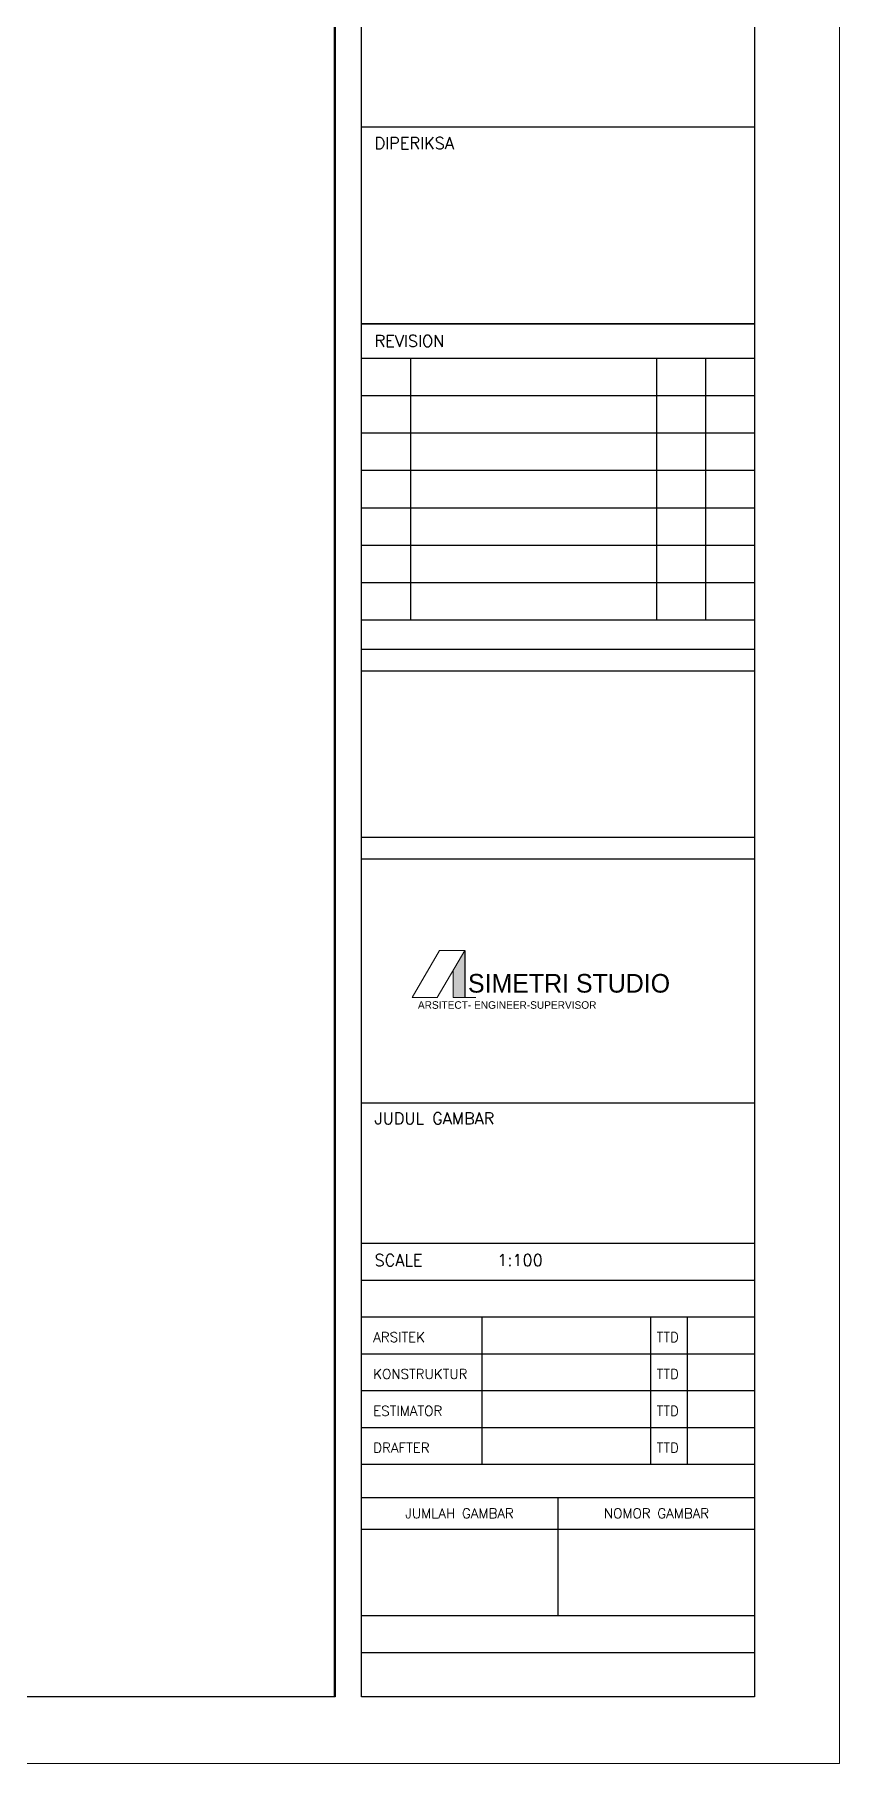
# Model space of a CAD drawing. Header units: millimetres. Extents: x -667 to -468, y -723 to -475.
# Drawn here: x -523.09 to -515.57, y -501.85 to -485.69 of the extents above; entities that cross this region are included whole.
import ezdxf
from ezdxf.enums import TextEntityAlignment as Align

# ---------------------------------------------------------------- set-up
doc = ezdxf.new("R2010")
doc.units = ezdxf.units.MM
doc.layers.get('0').update_dxf_attribs({"lineweight": 9})
doc.layers.get('Defpoints').update_dxf_attribs({"lineweight": 0})
doc.layers.add('KOP', color=1, linetype='Continuous')
doc.layers.add('NOTASI', color=250, linetype='Continuous', lineweight=5)
doc.styles.add('ROMANS', font='romans.shx')
doc.styles.add('ROMS', font='romans.shx', dxfattribs={"width": 0.9, "height": 16})
doc.styles.get("Standard").update_dxf_attribs({"font": 'arial.ttf'})

# ---------------------------------------------------------------- blocks, each defined once
blk = doc.blocks.new('EW2433')
at = {"layer": 'NOTASI', "ltscale": 0.6, "true_color": 0x7f0606}
blk.add_hatch(color=16, dxfattribs=at).paths.add_polyline_path([(501.0925, -205.8743), (501.0346, -205.9739), (501.0346, -206.1089), (501.0925, -206.1089)])
at = {"ltscale": 0.6}
for p, q in [((500.9667, -205.8743), (500.8301, -206.1089)), ((501.0925, -205.8743), (500.956, -206.1089)), ((500.9667, -205.8743), (501.0925, -205.8743)), ((501.0346, -205.9739), (501.0346, -206.1089)), ((500.8301, -206.1089), (500.956, -206.1089)), ((501.0346, -206.1089), (501.1479, -206.1089)), ((501.0636, -206.1089), (501.0925, -206.1089))]:
    blk.add_line(p, q, dxfattribs=at)
at = {"lineweight": 30, "ltscale": 0.6}
blk.add_line((501.0925, -205.8743), (501.0925, -206.1089), dxfattribs=at)
at = {"layer": 'Defpoints'}
for p, q in [((502.9615, -209.9267), (502.9615, -195.7493)), ((482.7963, -209.9267), (502.9615, -209.9267))]:
    blk.add_line(p, q, dxfattribs=at)
at = {"layer": 'KOP', "color": 11, "ltscale": 0.1}
for p, q in [((500.4441, -209.5931), (500.4441, -195.9522)), ((500.4465, -195.9497), (500.4465, -209.5956)), ((500.4465, -209.5956), (483.0215, -209.5956)), ((483.0239, -209.5931), (500.4441, -209.5931))]:
    blk.add_line(p, q, dxfattribs=at)
at = {"layer": 'KOP', "linetype": 'Continuous'}
for p, q in [((500.5786, -209.5956), (500.5786, -195.9497)), ((502.5381, -195.9497), (502.5381, -209.5956)), ((500.5786, -205.3114), (500.5786, -204.4811)), ((500.5786, -204.4811), (502.5381, -204.4811)), ((502.5381, -204.4811), (502.5381, -205.3114)), ((502.5381, -205.3114), (500.5786, -205.3114)), ((500.5786, -209.1908), (500.5786, -208.6023)), ((500.5786, -208.6023), (502.5381, -208.6023)), ((502.5381, -208.6023), (502.5381, -209.1908)), ((502.5381, -209.1908), (500.5786, -209.1908)), ((500.5786, -209.5956), (500.5786, -209.3745)), ((500.5786, -209.3745), (502.5381, -209.3745)), ((502.5381, -209.3745), (502.5381, -209.5956)), ((502.5381, -209.5956), (500.5786, -209.5956)), ((502.5381, -209.5956), (500.5786, -209.5956))]:
    blk.add_line(p, q, dxfattribs=at)
at = {"layer": 'KOP', "color": 1, "ltscale": 0.1}
for p, q in [((502.5381, -201.7719), (500.5786, -201.7719)), ((502.5381, -202.7509), (500.5786, -202.7509)), ((502.5381, -205.4194), (500.5786, -205.4194)), ((502.5381, -206.6358), (500.5786, -206.6358)), ((502.5381, -207.3355), (500.5786, -207.3355))]:
    blk.add_line(p, q, dxfattribs=at)
at = {"layer": 'KOP', "color": 1, "linetype": 'Continuous', "ltscale": 0.01}
blk.add_line((500.5786, -202.7509), (502.5381, -202.7509), dxfattribs=at)
at = {"layer": 'KOP', "color": 4, "ltscale": 0.1}
for p, q in [((502.5381, -202.925), (500.5786, -202.925)), ((500.8235, -204.2281), (500.8235, -202.925)), ((502.0483, -202.925), (502.0483, -204.2281)), ((502.2932, -202.925), (502.2932, -204.2281)), ((502.5381, -203.1111), (500.5786, -203.1111)), ((502.5381, -203.2973), (500.5786, -203.2973)), ((502.5381, -203.4834), (500.5786, -203.4834)), ((502.5381, -203.6696), (500.5786, -203.6696)), ((502.5381, -203.8558), (500.5786, -203.8558)), ((502.5381, -204.0419), (500.5786, -204.0419)), ((502.5381, -204.2281), (500.5786, -204.2281))]:
    blk.add_line(p, q, dxfattribs=at)
at = {"layer": 'KOP', "linetype": 'Continuous', "ltscale": 0.01}
blk.add_line((500.5786, -204.3731), (502.5381, -204.3731), dxfattribs=at)
at = {"layer": 'KOP', "color": 1, "linetype": 'Continuous'}
blk.add_line((502.5381, -207.5192), (500.5786, -207.5192), dxfattribs=at)
at = {"layer": 'KOP', "color": 3, "ltscale": 0.1}
for p, q in [((502.5381, -207.7029), (500.5786, -207.7029)), ((501.1796, -208.4377), (501.1796, -207.7029)), ((502.0211, -208.4377), (502.0211, -207.7029)), ((502.2038, -208.4377), (502.2038, -207.7029)), ((502.5381, -207.8866), (500.5786, -207.8866)), ((502.5381, -208.0703), (500.5786, -208.0703)), ((502.5381, -208.254), (500.5786, -208.254)), ((502.5381, -208.4377), (500.5786, -208.4377)), ((502.5381, -208.4377), (500.5786, -208.4377)), ((501.5584, -209.1908), (501.5584, -208.6023)), ((502.5381, -208.7609), (500.5786, -208.7609))]:
    blk.add_line(p, q, dxfattribs=at)
at = {"ltscale": 0.6, "attachment_point": 1}
for s, width, insert, char_height in [('{\\fDroid|b0|i0|c0|p34;SIMETRI STUDIO}', 1.646667, (501.109, -205.992), 0.092913), ('{\\fBankGothic Lt BT|b0|i0|c0|p34;ARSITECT- ENGINEER-SUPERVISOR}', 2.64756, (500.8594, -206.1279), 0.03767)]:
    blk.add_mtext_dynamic_manual_height_columns(s, width=width, gutter_width=1, heights=[0], dxfattribs=dict(at, insert=insert, char_height=char_height))
at = {"layer": 'KOP', "color": 1, "linetype": 'Continuous', "style": 'ROMS', "width": 1}
for s, height, p in [('DIPERIKSA', 0.05879, (500.6432, -201.8805)), ('REVISION', 0.05879, (500.6432, -202.8662)), ('JUDUL GAMBAR', 0.058786, (500.6432, -206.7413)), ('SCALE', 0.05879, (500.6432, -207.448)), ('1:100', 0.05879, (501.2551, -207.4474)), ('ARSITEK', 0.04899, (500.6364, -207.8267)), ('TTD', 0.04899, (502.0496, -207.8267)), ('KONSTRUKTUR', 0.048989, (500.6364, -208.0104)), ('TTD', 0.04899, (502.0496, -208.0104)), ('ESTIMATOR', 0.04899, (500.6364, -208.1942)), ('TTD', 0.04899, (502.0496, -208.1942)), ('DRAFTER', 0.04899, (500.6364, -208.3779)), ('TTD', 0.04899, (502.0496, -208.3779))]:
    blk.add_text(s, height=height, dxfattribs=at).set_placement(p)
at = {"layer": 'KOP', "color": 1, "linetype": 'Continuous', "style": 'ROMANS', "width": 1}
for s, p in [('JUMLAH GAMBAR', (501.0666, -208.6804)), ('NOMOR GAMBAR', (502.0492, -208.6804))]:
    blk.add_text(s, height=0.048989, dxfattribs=at).set_placement(p, align=Align.MIDDLE)

msp = doc.modelspace()

# ---------------------------------------------------------------- block references
at = {"xscale": 1.875, "yscale": 1.875, "zscale": 1.875}
msp.add_blockref('EW2433', (-1458.619, -108.239), dxfattribs=at)

doc.saveas('drawing.dxf')
